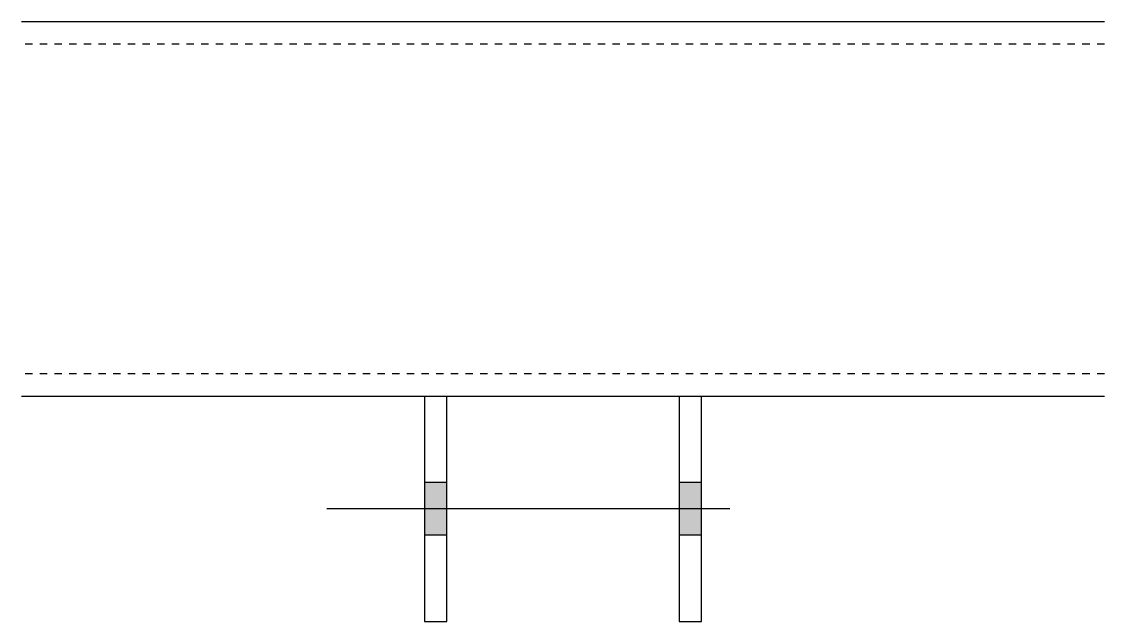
# Model space of a CAD drawing. Header units: millimetres. Extents: x 27 to 41002, y 3 to 1418.
# Drawn here: x 27198.2 to 27487.2, y 4.8 to 164.8 of the extents above; entities that cross this region are included whole.
import ezdxf

# ---------------------------------------------------------------- set-up
doc = ezdxf.new("R2010")
doc.units = ezdxf.units.MM
doc.linetypes.add('DXK_LINE_DOT2', pattern=[3.9198, 1.9599, -1.9599])
doc.layers.add('STÅL', color=7, linetype='Continuous')

msp = doc.modelspace()

# ---------------------------------------------------------------- hatches: boundary and pattern name
at = {"layer": 'STÅL', "linetype": 'Continuous'}
for points in [[(27311.71, 27.8), (27311.71, 41.8), (27305.71, 41.8), (27305.71, 27.8)], [(27379.71, 27.8), (27379.71, 41.8), (27373.71, 41.8), (27373.71, 27.8)]]:
    msp.add_hatch(color=96, dxfattribs=at).paths.add_polyline_path(points)

# ---------------------------------------------------------------- linework, layer by layer
at = {"layer": 'STÅL', "color": 2, "linetype": 'Continuous'}
for p, q in [((27487.21, 164.8), (27198.21, 164.8)), ((27487.21, 64.8), (27198.21, 64.8)), ((27305.71, 64.8), (27305.71, 4.8)), ((27311.71, 4.8), (27311.71, 64.8)), ((27373.71, 64.8), (27373.71, 4.8)), ((27379.71, 4.8), (27379.71, 64.8)), ((27305.71, 4.8), (27311.71, 4.8)), ((27373.71, 4.8), (27379.71, 4.8))]:
    msp.add_line(p, q, dxfattribs=at)
at = {"layer": 'STÅL', "color": 7, "linetype": 'DXK_LINE_DOT2'}
for p, q in [((27487.21, 158.8), (27198.21, 158.8)), ((27487.21, 70.8), (27198.21, 70.8)), ((27311.71, 64.8), (27305.71, 64.8)), ((27379.71, 64.8), (27373.71, 64.8)), ((27305.71, 5.56), (27305.71, 4.8)), ((27311.71, 4.8), (27311.71, 5.56)), ((27373.71, 5.56), (27373.71, 4.8)), ((27379.71, 4.8), (27379.71, 5.56))]:
    msp.add_line(p, q, dxfattribs=at)
at = {"layer": 'STÅL', "color": 96, "linetype": 'Continuous'}
for p, q in [((27311.71, 41.8), (27305.71, 41.8)), ((27379.71, 41.8), (27373.71, 41.8)), ((27387.21, 34.8), (27279.71, 34.8)), ((27311.71, 27.8), (27305.71, 27.8)), ((27379.71, 27.8), (27373.71, 27.8))]:
    msp.add_line(p, q, dxfattribs=at)

doc.saveas('drawing.dxf')
